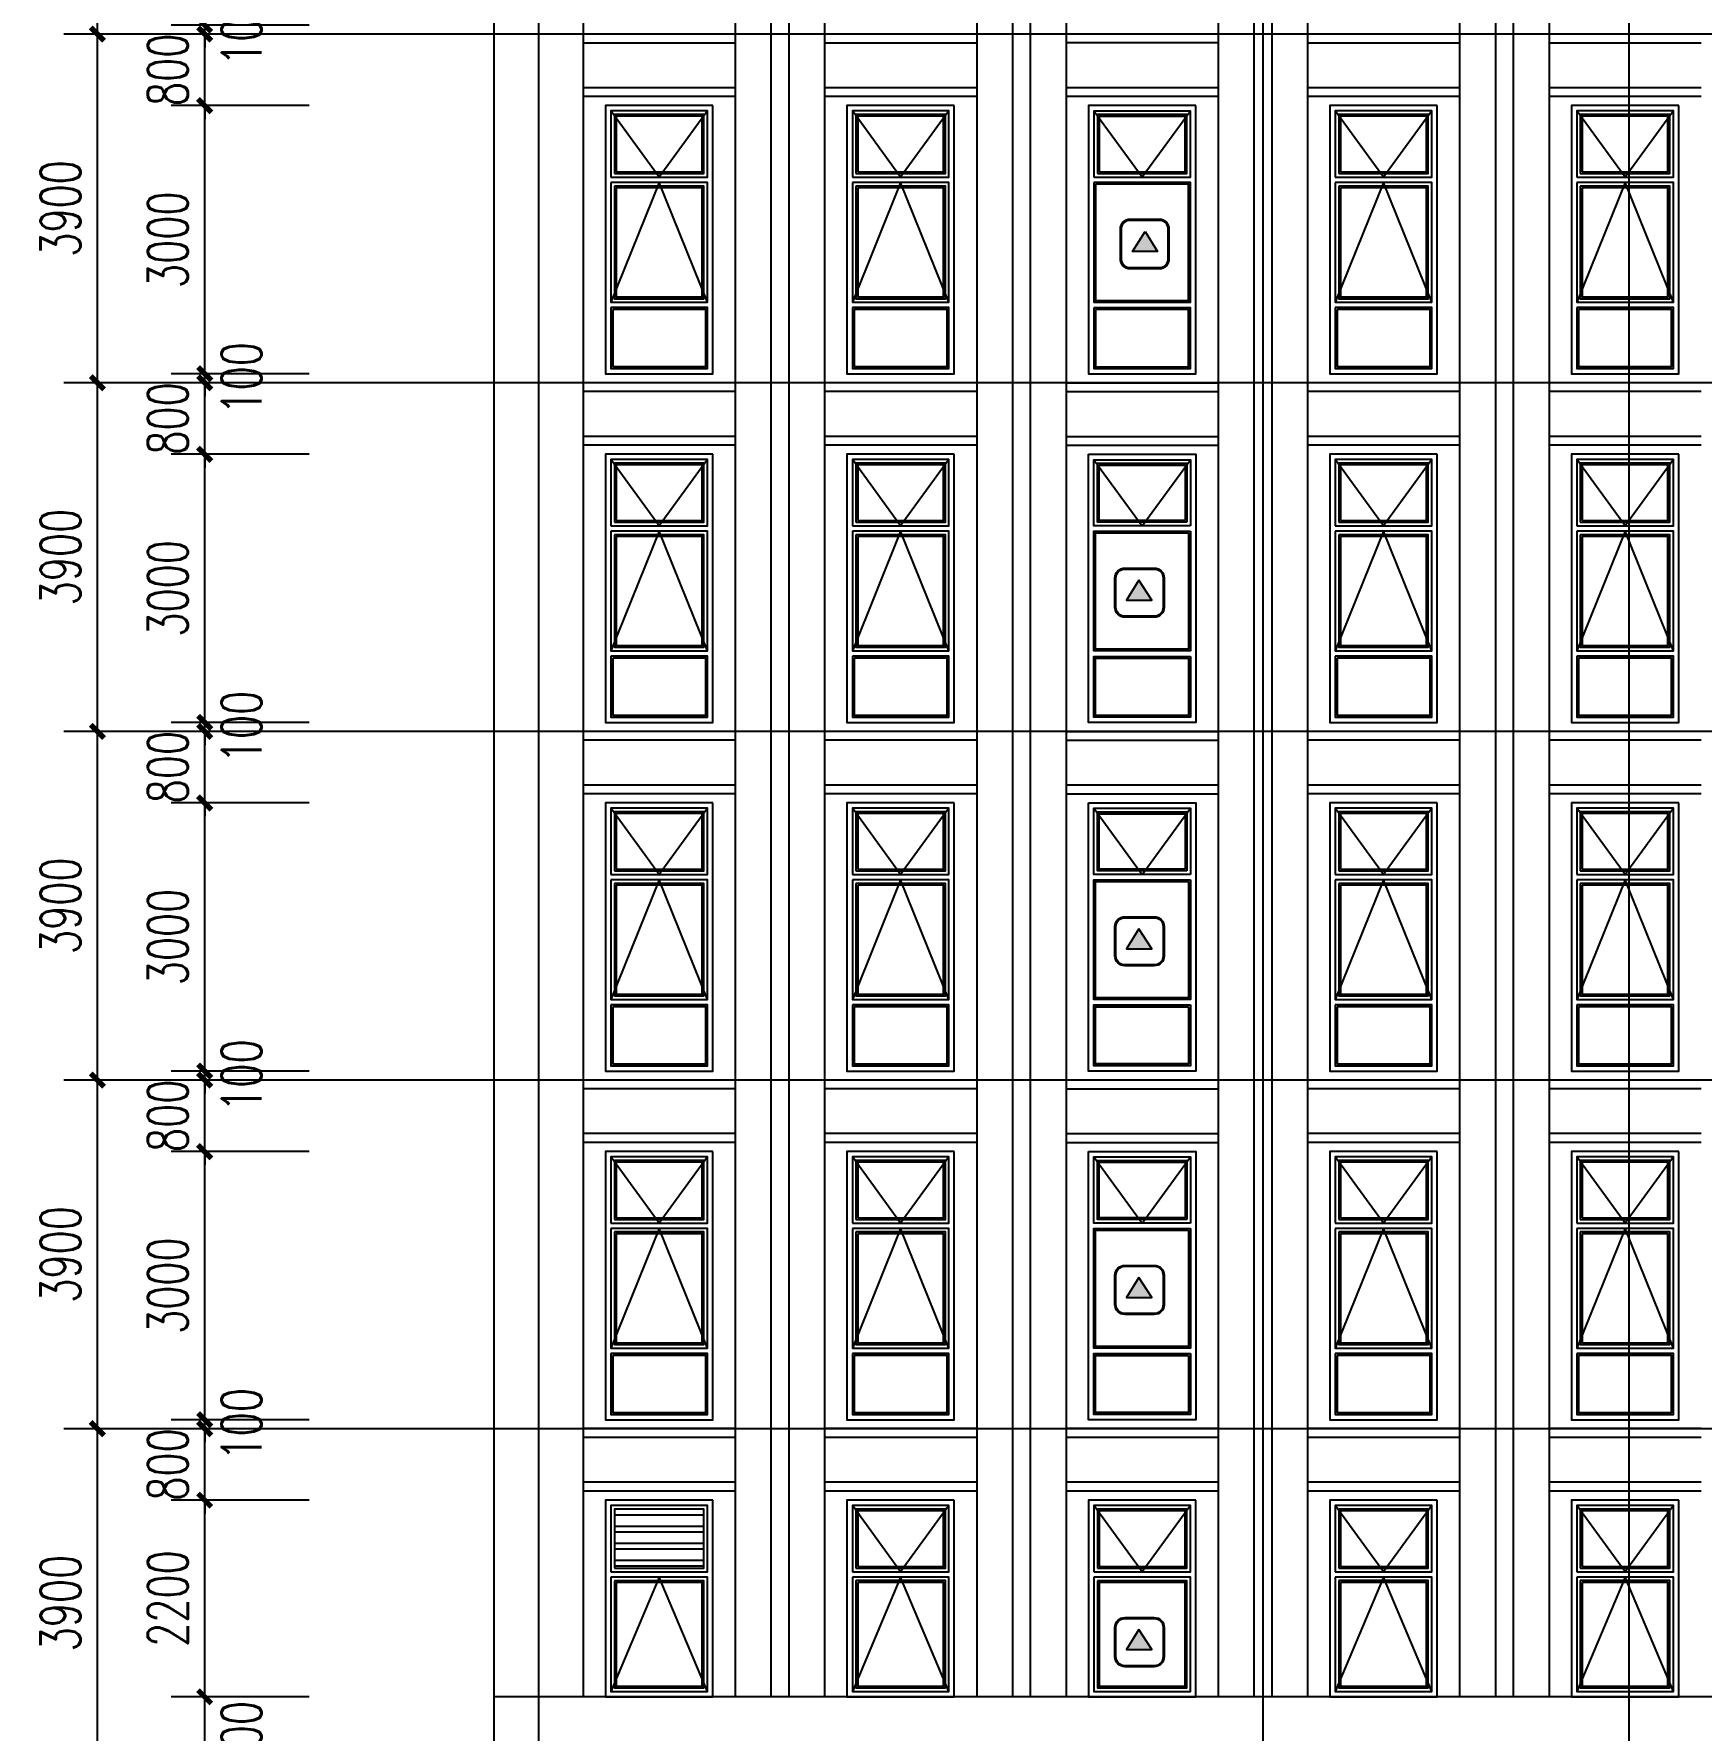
# Model space of a CAD drawing. Extents: x 1738711 to 2346805, y 1189731 to 2516152.
# Drawn here: x 2156531 to 2175172, y 1981268 to 2000241 of the extents above; entities that cross this region are included whole.
import ezdxf

# ---------------------------------------------------------------- set-up
doc = ezdxf.new("R2010")
doc.units = 0
doc.header["$LTSCALE"] = 1000
doc.header["$MEASUREMENT"] = 0
doc.linetypes.add('复件 140224通州运河二期售楼部条件图_t3$0$X-ME SHAFT SH$0$X-B2$0$WATER_LINE', pattern=[0])
for name, color, linetype in [('2', 41, 'Continuous'), ('A-Detl-Thin', 1, 'Continuous'), ('DIM_IDEN', 3, 'Continuous'), ('DOTE', 1, 'Continuous'), ('PUB_DIM', 3, 'Continuous'), ('WINDOW', 144, 'Continuous'), ('看线', 8, 'Continuous')]:
    doc.layers.add(name, color=color, linetype=linetype)
doc.layers.add('_0', color=7, linetype='Continuous', lineweight=25)
doc.styles.add('_TCH_DIM_T3', font='SIMPLEX', dxfattribs={"width": 0.705882, "bigfont": 'GBCBIG'})
doc.dimstyles.new('_TCH_ARCH&&150', dxfattribs={"dimtxt": 446.25, "dimasz": 150, "dimexe": 375, "dimexo": 450, "dimgap": 189.375, "dimtad": 1, "dimdec": 0, "dimzin": 0, "dimdsep": 46, "dimtxsty": '_TCH_DIM_T3', "dimblk": 'ARCHTICK', "dimcen": 0.09, "dimclrt": 7, "dimazin": 2, "dimtfac": 1, "dimtdec": 0, "dimtix": 1, "dimtmove": 2, "dimatfit": 3, "dimfxl": 1, "dimtolj": 1, "dimtzin": 0, "dimarcsym": 0})

# ---------------------------------------------------------------- blocks, each defined once
blk = doc.blocks.new('heraherahera')
at = {"layer": '2'}
for p, q in [((1974692, 1495620), (1974692, 1491720)), ((1975092, 1495620), (1975092, 1491720)), ((1975292, 1495620), (1975292, 1491720)), ((1975692, 1495620), (1975692, 1491720))]:
    blk.add_line(p, q, dxfattribs=at)
blk = doc.blocks.new('hgerahgerahre')
at = {"layer": 'WINDOW', "color": 4, "linetype": '复件 140224通州运河二期售楼部条件图_t3$0$X-ME SHAFT SH$0$X-B2$0$WATER_LINE'}
blk.add_lwpolyline([(1975942, 1494820), (1977142, 1494820), (1977142, 1491820), (1975942, 1491820)], close=True, dxfattribs=at)
at = {"layer": 'WINDOW', "linetype": '复件 140224通州运河二期售楼部条件图_t3$0$X-ME SHAFT SH$0$X-B2$0$WATER_LINE'}
for points in [[(1977082, 1494020), (1976002, 1494020), (1976002, 1494760), (1977082, 1494760), (1977082, 1494020)], [(1977082, 1493960), (1977082, 1492620), (1976002, 1492620), (1976002, 1493960), (1977082, 1493960)], [(1977082, 1492560), (1977082, 1491880), (1976002, 1491880), (1976002, 1492560), (1977082, 1492560)]]:
    blk.add_lwpolyline(points, dxfattribs=at)
for points in [[(1977042, 1494060), (1976042, 1494060), (1976042, 1494720), (1977042, 1494720)], [(1977022, 1494080), (1976062, 1494080), (1976062, 1494700), (1977022, 1494700)], [(1977042, 1493920), (1977042, 1492660), (1976042, 1492660), (1976042, 1493920)], [(1977022, 1493900), (1977022, 1492680), (1976062, 1492680), (1976062, 1493900)], [(1977062, 1492540), (1977062, 1491900), (1976022, 1491900), (1976022, 1492540)]]:
    blk.add_lwpolyline(points, close=True, dxfattribs=at)
at = {"layer": '看线'}
for points in [[(1976002, 1494760), (1976542, 1494020), (1977082, 1494760)], [(1976002, 1492620), (1976542, 1493960), (1977082, 1492620)]]:
    blk.add_lwpolyline(points, dxfattribs=at)
blk = doc.blocks.new('heraheraherah')
at = {"layer": '2'}
for p, q in [((1975692, 1495620), (1977392, 1495620)), ((1975692, 1495520), (1977392, 1495520)), ((1975692, 1495020), (1977392, 1495020)), ((1975692, 1494920), (1977392, 1494920))]:
    blk.add_line(p, q, dxfattribs=at)
blk = doc.blocks.new('jrthreahreah')
at = {"layer": '_0'}
for name in ['heraheraherah', 'hgerahgerahre']:
    blk.add_blockref(name, (0, 0), dxfattribs=at)
blk = doc.blocks.new('hgerahaerhreh')
at = {"layer": '2'}
for p, q in [((1950392, 1480020), (1950392, 1477020)), ((1950792, 1480020), (1950792, 1477020)), ((1950992, 1480020), (1950992, 1477020)), ((1951392, 1480020), (1951392, 1477020))]:
    blk.add_line(p, q, dxfattribs=at)
blk = doc.blocks.new('herahreahreh')
at = {"layer": 'WINDOW', "color": 4, "linetype": '复件 140224通州运河二期售楼部条件图_t3$0$X-ME SHAFT SH$0$X-B2$0$WATER_LINE'}
blk.add_lwpolyline([(1943542, 1479020), (1944742, 1479020), (1944742, 1476820), (1943542, 1476820)], close=True, dxfattribs=at)
at = {"layer": 'WINDOW', "linetype": '复件 140224通州运河二期售楼部条件图_t3$0$X-ME SHAFT SH$0$X-B2$0$WATER_LINE'}
for points in [[(1944682, 1478220), (1943602, 1478220), (1943602, 1478960), (1944682, 1478960), (1944682, 1478220)], [(1944682, 1478160), (1944682, 1476880), (1943602, 1476880), (1943602, 1478160), (1944682, 1478160)]]:
    blk.add_lwpolyline(points, dxfattribs=at)
for points in [[(1944642, 1478260), (1943642, 1478260), (1943642, 1478920), (1944642, 1478920)], [(1944622, 1478280), (1943662, 1478280), (1943662, 1478900), (1944622, 1478900)], [(1944642, 1478120), (1944642, 1476920), (1943642, 1476920), (1943642, 1478120)], [(1944622, 1478100), (1944622, 1476940), (1943662, 1476940), (1943662, 1478100)]]:
    blk.add_lwpolyline(points, close=True, dxfattribs=at)
at = {"layer": '看线'}
for points in [[(1943602, 1478960), (1944142, 1478220), (1944682, 1478960)], [(1943602, 1476880), (1944142, 1478160), (1944682, 1476880)]]:
    blk.add_lwpolyline(points, dxfattribs=at)
blk = doc.blocks.new('herahreahre')
at = {"layer": '_0'}
for name, p in [('heraheraherah', (-32400, -15600)), ('herahreahreh', (0, 200))]:
    blk.add_blockref(name, p, dxfattribs=at)
blk = doc.blocks.new('44444')
at = {"layer": 'A-Detl-Thin'}
h = blk.add_hatch(color=1, dxfattribs=at)
h.dxf.hatch_style = 1
h.paths.add_polyline_path([(4501249, -50474), (4501124, -50678), (4501380, -50678)])
for points in [[(4501005, -50752), (4501005, -50452, -0.414214), (4501105, -50352), (4501405, -50352, -0.414214), (4501505, -50452), (4501505, -50752, -0.414214), (4501405, -50852), (4501105, -50852, -0.414214)], [(4501015, -50752), (4501015, -50452, -0.414214), (4501105, -50362), (4501405, -50362, -0.414214), (4501495, -50452), (4501495, -50752, -0.414214), (4501405, -50842), (4501105, -50842, -0.414214)]]:
    blk.add_lwpolyline(points, format="xyb", close=True, dxfattribs=at)
blk.add_lwpolyline([(4501249, -50474), (4501124, -50678), (4501380, -50678)], close=True, dxfattribs=at)
blk = doc.blocks.new('herahaerhre')
at = {"layer": 'WINDOW', "color": 4}
blk.add_lwpolyline([(2189022, 1988401), (2190222, 1988401), (2190222, 1985401), (2189022, 1985401)], close=True, dxfattribs=at)
at = {"layer": 'WINDOW'}
for points in [[(2190162, 1987601), (2189082, 1987601), (2189082, 1988341), (2190162, 1988341), (2190162, 1987601)], [(2190162, 1987541), (2190162, 1986201), (2189082, 1986201), (2189082, 1987541), (2190162, 1987541)], [(2190162, 1986141), (2190162, 1985461), (2189082, 1985461), (2189082, 1986141), (2190162, 1986141)]]:
    blk.add_lwpolyline(points, dxfattribs=at)
for points in [[(2190122, 1987641), (2189122, 1987641), (2189122, 1988301), (2190122, 1988301)], [(2190102, 1987661), (2189142, 1987661), (2189142, 1988281), (2190102, 1988281)], [(2190142, 1987521), (2190142, 1986221), (2189102, 1986221), (2189102, 1987521)], [(2190142, 1986121), (2190142, 1985481), (2189102, 1985481), (2189102, 1986121)]]:
    blk.add_lwpolyline(points, close=True, dxfattribs=at)
at = {"layer": '看线'}
blk.add_lwpolyline([(2189082, 1988341), (2189622, 1987601), (2190162, 1988341)], dxfattribs=at)
at = {"color": 6, "xscale": 1.1, "yscale": 1.1, "zscale": 1.1}
blk.add_blockref('44444', (-2761787, 2042516), dxfattribs=at)
blk = doc.blocks.new('heraheraherhe')
at = {"layer": '_0'}
for name, p in [('heraheraherah', (213080, 493582)), ('herahaerhre', (0, 0))]:
    blk.add_blockref(name, p, dxfattribs=at)
blk = doc.blocks.new('hreahreahreh')
at = {"layer": '看线'}
h = blk.add_hatch(dxfattribs=at)
h.set_pattern_fill('ANSI32', color=256, scale=40, angle=135, style=0)
h.set_pattern_definition([(180, (0, 0), (-1e-14, -190.5), []), (180, (-63.5, 63.5), (-1e-14, -190.5), [])])
h.paths.add_polyline_path([(2163022, 1883979), (2164022, 1883979), (2164022, 1884639), (2163022, 1884639)])
at = {"layer": 'WINDOW', "color": 4, "linetype": '复件 140224通州运河二期售楼部条件图_t3$0$X-ME SHAFT SH$0$X-B2$0$WATER_LINE'}
blk.add_lwpolyline([(2164122, 1884739), (2162922, 1884739), (2162922, 1882539), (2164122, 1882539)], close=True, dxfattribs=at)
at = {"layer": 'WINDOW', "linetype": '复件 140224通州运河二期售楼部条件图_t3$0$X-ME SHAFT SH$0$X-B2$0$WATER_LINE'}
for points in [[(2162982, 1883939), (2164062, 1883939), (2164062, 1884679), (2162982, 1884679), (2162982, 1883939)], [(2162982, 1883879), (2162982, 1882599), (2164062, 1882599), (2164062, 1883879), (2162982, 1883879)]]:
    blk.add_lwpolyline(points, dxfattribs=at)
for points in [[(2163022, 1883979), (2164022, 1883979), (2164022, 1884639), (2163022, 1884639)], [(2163022, 1883839), (2163022, 1882639), (2164022, 1882639), (2164022, 1883839)], [(2163042, 1883819), (2163042, 1882659), (2164002, 1882659), (2164002, 1883819)]]:
    blk.add_lwpolyline(points, close=True, dxfattribs=at)
at = {"layer": '看线'}
blk.add_lwpolyline([(2164062, 1882599), (2163522, 1883879), (2162982, 1882599)], dxfattribs=at)
blk = doc.blocks.new('herahrehre')
at = {"layer": 'WINDOW', "color": 4, "linetype": '复件 140224通州运河二期售楼部条件图_t3$0$X-ME SHAFT SH$0$X-B2$0$WATER_LINE'}
blk.add_lwpolyline([(2169522, 1884739), (2168322, 1884739), (2168322, 1882539), (2169522, 1882539)], close=True, dxfattribs=at)
at = {"layer": 'WINDOW', "linetype": '复件 140224通州运河二期售楼部条件图_t3$0$X-ME SHAFT SH$0$X-B2$0$WATER_LINE'}
for points in [[(2168382, 1883939), (2169462, 1883939), (2169462, 1884679), (2168382, 1884679), (2168382, 1883939)], [(2168382, 1883879), (2168382, 1882599), (2169462, 1882599), (2169462, 1883879), (2168382, 1883879)]]:
    blk.add_lwpolyline(points, dxfattribs=at)
for points in [[(2168422, 1883979), (2169422, 1883979), (2169422, 1884639), (2168422, 1884639)], [(2168442, 1883999), (2169402, 1883999), (2169402, 1884619), (2168442, 1884619)], [(2168422, 1883839), (2168422, 1882639), (2169422, 1882639), (2169422, 1883839)], [(2168442, 1883819), (2168442, 1882659), (2169402, 1882659), (2169402, 1883819)]]:
    blk.add_lwpolyline(points, close=True, dxfattribs=at)
at = {"layer": '看线'}
blk.add_lwpolyline([(2169462, 1884679), (2168922, 1883939), (2168382, 1884679)], dxfattribs=at)
at = {"color": 6, "xscale": 1.1, "yscale": 1.1, "zscale": 1.1}
blk.add_blockref('44444', (-2782487, 1938814), dxfattribs=at)
blk = doc.blocks.new('_ArchTick')
at = {"color": 0, "linetype": 'ByBlock', "const_width": 0.4}
blk.add_lwpolyline([(-0.5, -0.5), (0.5, 0.5)], dxfattribs=at)
blk = doc.blocks.new('*D3154')
at = {"layer": 'Defpoints', "color": 0, "transparency": 16777216}
for p in [(2158440, 1981639), (2160059, 1981639), (2160059, 1980739)]:
    blk.add_point(p, dxfattribs=at)
at = {"layer": 'PUB_DIM', "color": 0, "lineweight": -2, "transparency": 16777216}
for p, q in [((2159609, 1981639), (2158065, 1981639)), ((2158440, 1980739), (2158440, 1981639)), ((2159609, 1980739), (2158065, 1980739))]:
    blk.add_line(p, q, dxfattribs=at)
at = {"layer": 'PUB_DIM', "color": 0, "lineweight": -2, "transparency": 16777216, "xscale": 150, "yscale": 150, "zscale": 150}
for p, rotation in [((2158440, 1981639), 90), ((2158440, 1980739), 270)]:
    blk.add_blockref('_ArchTick', p, dxfattribs=dict(at, rotation=rotation))
at = {"layer": 'PUB_DIM', "color": 7, "transparency": 16777216, "insert": (2158852, 1981189), "char_height": 446.2, "attachment_point": 5, "rotation": 90, "style": '_TCH_DIM_T3'}
blk.add_mtext('\\A1;900', dxfattribs=at)
blk = doc.blocks.new('*D3155')
at = {"layer": 'Defpoints', "color": 0, "transparency": 16777216}
for p in [(2158440, 1983839), (2160059, 1983839), (2160059, 1981639)]:
    blk.add_point(p, dxfattribs=at)
at = {"layer": 'PUB_DIM', "color": 0, "lineweight": -2, "transparency": 16777216}
for p, q in [((2159609, 1983839), (2158065, 1983839)), ((2158440, 1981639), (2158440, 1983839)), ((2159609, 1981639), (2158065, 1981639))]:
    blk.add_line(p, q, dxfattribs=at)
at = {"layer": 'PUB_DIM', "color": 0, "lineweight": -2, "transparency": 16777216, "xscale": 150, "yscale": 150, "zscale": 150}
for p, rotation in [((2158440, 1983839), 90), ((2158440, 1981639), 270)]:
    blk.add_blockref('_ArchTick', p, dxfattribs=dict(at, rotation=rotation))
at = {"layer": 'PUB_DIM', "color": 7, "transparency": 16777216, "insert": (2158027, 1982739), "char_height": 446.2, "attachment_point": 5, "rotation": 90, "style": '_TCH_DIM_T3'}
blk.add_mtext('\\A1;2200', dxfattribs=at)
blk = doc.blocks.new('*D3156')
at = {"layer": 'Defpoints', "color": 0, "transparency": 16777216}
for p in [(2158440, 1984639), (2160059, 1984639), (2160059, 1983839)]:
    blk.add_point(p, dxfattribs=at)
at = {"layer": 'PUB_DIM', "color": 0, "lineweight": -2, "transparency": 16777216}
for p, q in [((2158440, 1984639), (2158440, 1984789)), ((2159609, 1984639), (2158065, 1984639)), ((2158440, 1983839), (2158440, 1984639)), ((2159609, 1983839), (2158065, 1983839)), ((2158440, 1983839), (2158440, 1983689))]:
    blk.add_line(p, q, dxfattribs=at)
at = {"layer": 'PUB_DIM', "color": 0, "lineweight": -2, "transparency": 16777216, "xscale": 150, "yscale": 150, "zscale": 150}
for p, rotation in [((2158440, 1984639), 270), ((2158440, 1983839), 90)]:
    blk.add_blockref('_ArchTick', p, dxfattribs=dict(at, rotation=rotation))
at = {"layer": 'PUB_DIM', "color": 7, "transparency": 16777216, "insert": (2158027, 1984239), "char_height": 446.2, "attachment_point": 5, "rotation": 90, "style": '_TCH_DIM_T3'}
blk.add_mtext('\\A1;800', dxfattribs=at)
blk = doc.blocks.new('*D3157')
at = {"layer": 'Defpoints', "color": 0, "transparency": 16777216}
for p in [(2158440, 1984739), (2160059, 1984739), (2160059, 1984639)]:
    blk.add_point(p, dxfattribs=at)
at = {"layer": 'PUB_DIM', "color": 0, "lineweight": -2, "transparency": 16777216}
for p, q in [((2158440, 1984739), (2158440, 1984889)), ((2159609, 1984739), (2158065, 1984739)), ((2159609, 1984639), (2158065, 1984639)), ((2158440, 1984639), (2158440, 1984739)), ((2158440, 1984639), (2158440, 1984489))]:
    blk.add_line(p, q, dxfattribs=at)
at = {"layer": 'PUB_DIM', "color": 0, "lineweight": -2, "transparency": 16777216, "xscale": 150, "yscale": 150, "zscale": 150}
for p, rotation in [((2158440, 1984739), 270), ((2158440, 1984639), 90)]:
    blk.add_blockref('_ArchTick', p, dxfattribs=dict(at, rotation=rotation))
at = {"layer": 'PUB_DIM', "color": 7, "transparency": 16777216, "insert": (2158852, 1984689), "char_height": 446.2, "attachment_point": 5, "rotation": 90, "style": '_TCH_DIM_T3'}
blk.add_mtext('\\A1;100', dxfattribs=at)
blk = doc.blocks.new('*D3158')
at = {"layer": 'Defpoints', "color": 0, "transparency": 16777216}
for p in [(2158440, 1987739), (2160059, 1987739), (2160059, 1984739)]:
    blk.add_point(p, dxfattribs=at)
at = {"layer": 'PUB_DIM', "color": 0, "lineweight": -2, "transparency": 16777216}
for p, q in [((2159609, 1987739), (2158065, 1987739)), ((2158440, 1984739), (2158440, 1987739)), ((2159609, 1984739), (2158065, 1984739))]:
    blk.add_line(p, q, dxfattribs=at)
at = {"layer": 'PUB_DIM', "color": 0, "lineweight": -2, "transparency": 16777216, "xscale": 150, "yscale": 150, "zscale": 150}
for p, rotation in [((2158440, 1987739), 90), ((2158440, 1984739), 270)]:
    blk.add_blockref('_ArchTick', p, dxfattribs=dict(at, rotation=rotation))
at = {"layer": 'PUB_DIM', "color": 7, "transparency": 16777216, "insert": (2158027, 1986239), "char_height": 446.2, "attachment_point": 5, "rotation": 90, "style": '_TCH_DIM_T3'}
blk.add_mtext('\\A1;3000', dxfattribs=at)
blk = doc.blocks.new('*D3159')
at = {"layer": 'Defpoints', "color": 0, "transparency": 16777216}
for p in [(2158440, 1988539), (2160059, 1988539), (2160059, 1987739)]:
    blk.add_point(p, dxfattribs=at)
at = {"layer": 'PUB_DIM', "color": 0, "lineweight": -2, "transparency": 16777216}
for p, q in [((2158440, 1988539), (2158440, 1988689)), ((2159609, 1988539), (2158065, 1988539)), ((2158440, 1987739), (2158440, 1988539)), ((2159609, 1987739), (2158065, 1987739)), ((2158440, 1987739), (2158440, 1987589))]:
    blk.add_line(p, q, dxfattribs=at)
at = {"layer": 'PUB_DIM', "color": 0, "lineweight": -2, "transparency": 16777216, "xscale": 150, "yscale": 150, "zscale": 150}
for p, rotation in [((2158440, 1988539), 270), ((2158440, 1987739), 90)]:
    blk.add_blockref('_ArchTick', p, dxfattribs=dict(at, rotation=rotation))
at = {"layer": 'PUB_DIM', "color": 7, "transparency": 16777216, "insert": (2158027, 1988139), "char_height": 446.2, "attachment_point": 5, "rotation": 90, "style": '_TCH_DIM_T3'}
blk.add_mtext('\\A1;800', dxfattribs=at)
blk = doc.blocks.new('*D3160')
at = {"layer": 'Defpoints', "color": 0, "transparency": 16777216}
for p in [(2158440, 1988639), (2160059, 1988639), (2160059, 1988539)]:
    blk.add_point(p, dxfattribs=at)
at = {"layer": 'PUB_DIM', "color": 0, "lineweight": -2, "transparency": 16777216}
for p, q in [((2158440, 1988639), (2158440, 1988789)), ((2159609, 1988639), (2158065, 1988639)), ((2158440, 1988539), (2158440, 1988639)), ((2159609, 1988539), (2158065, 1988539)), ((2158440, 1988539), (2158440, 1988389))]:
    blk.add_line(p, q, dxfattribs=at)
at = {"layer": 'PUB_DIM', "color": 0, "lineweight": -2, "transparency": 16777216, "xscale": 150, "yscale": 150, "zscale": 150}
for p, rotation in [((2158440, 1988639), 270), ((2158440, 1988539), 90)]:
    blk.add_blockref('_ArchTick', p, dxfattribs=dict(at, rotation=rotation))
at = {"layer": 'PUB_DIM', "color": 7, "transparency": 16777216, "insert": (2158852, 1988589), "char_height": 446.2, "attachment_point": 5, "rotation": 90, "style": '_TCH_DIM_T3'}
blk.add_mtext('\\A1;100', dxfattribs=at)
blk = doc.blocks.new('*D3161')
at = {"layer": 'Defpoints', "color": 0, "transparency": 16777216}
for p in [(2158440, 1991639), (2160059, 1991639), (2160059, 1988639)]:
    blk.add_point(p, dxfattribs=at)
at = {"layer": 'PUB_DIM', "color": 0, "lineweight": -2, "transparency": 16777216}
for p, q in [((2159609, 1991639), (2158065, 1991639)), ((2158440, 1988639), (2158440, 1991639)), ((2159609, 1988639), (2158065, 1988639))]:
    blk.add_line(p, q, dxfattribs=at)
at = {"layer": 'PUB_DIM', "color": 0, "lineweight": -2, "transparency": 16777216, "xscale": 150, "yscale": 150, "zscale": 150}
for p, rotation in [((2158440, 1991639), 90), ((2158440, 1988639), 270)]:
    blk.add_blockref('_ArchTick', p, dxfattribs=dict(at, rotation=rotation))
at = {"layer": 'PUB_DIM', "color": 7, "transparency": 16777216, "insert": (2158027, 1990139), "char_height": 446.2, "attachment_point": 5, "rotation": 90, "style": '_TCH_DIM_T3'}
blk.add_mtext('\\A1;3000', dxfattribs=at)
blk = doc.blocks.new('*D3162')
at = {"layer": 'Defpoints', "color": 0, "transparency": 16777216}
for p in [(2158440, 1992439), (2160059, 1992439), (2160059, 1991639)]:
    blk.add_point(p, dxfattribs=at)
at = {"layer": 'PUB_DIM', "color": 0, "lineweight": -2, "transparency": 16777216}
for p, q in [((2158440, 1992439), (2158440, 1992589)), ((2159609, 1992439), (2158065, 1992439)), ((2158440, 1991639), (2158440, 1992439)), ((2159609, 1991639), (2158065, 1991639)), ((2158440, 1991639), (2158440, 1991489))]:
    blk.add_line(p, q, dxfattribs=at)
at = {"layer": 'PUB_DIM', "color": 0, "lineweight": -2, "transparency": 16777216, "xscale": 150, "yscale": 150, "zscale": 150}
for p, rotation in [((2158440, 1992439), 270), ((2158440, 1991639), 90)]:
    blk.add_blockref('_ArchTick', p, dxfattribs=dict(at, rotation=rotation))
at = {"layer": 'PUB_DIM', "color": 7, "transparency": 16777216, "insert": (2158027, 1992039), "char_height": 446.2, "attachment_point": 5, "rotation": 90, "style": '_TCH_DIM_T3'}
blk.add_mtext('\\A1;800', dxfattribs=at)
blk = doc.blocks.new('*D3163')
at = {"layer": 'Defpoints', "color": 0, "transparency": 16777216}
for p in [(2158440, 1992539), (2160059, 1992539), (2160059, 1992439)]:
    blk.add_point(p, dxfattribs=at)
at = {"layer": 'PUB_DIM', "color": 0, "lineweight": -2, "transparency": 16777216}
for p, q in [((2158440, 1992539), (2158440, 1992689)), ((2159609, 1992539), (2158065, 1992539)), ((2159609, 1992439), (2158065, 1992439)), ((2158440, 1992439), (2158440, 1992539)), ((2158440, 1992439), (2158440, 1992289))]:
    blk.add_line(p, q, dxfattribs=at)
at = {"layer": 'PUB_DIM', "color": 0, "lineweight": -2, "transparency": 16777216, "xscale": 150, "yscale": 150, "zscale": 150}
for p, rotation in [((2158440, 1992539), 270), ((2158440, 1992439), 90)]:
    blk.add_blockref('_ArchTick', p, dxfattribs=dict(at, rotation=rotation))
at = {"layer": 'PUB_DIM', "color": 7, "transparency": 16777216, "insert": (2158852, 1992489), "char_height": 446.2, "attachment_point": 5, "rotation": 90, "style": '_TCH_DIM_T3'}
blk.add_mtext('\\A1;100', dxfattribs=at)
blk = doc.blocks.new('*D3164')
at = {"layer": 'Defpoints', "color": 0, "transparency": 16777216}
for p in [(2158440, 1995539), (2160059, 1995539), (2160059, 1992539)]:
    blk.add_point(p, dxfattribs=at)
at = {"layer": 'PUB_DIM', "color": 0, "lineweight": -2, "transparency": 16777216}
for p, q in [((2159609, 1995539), (2158065, 1995539)), ((2158440, 1992539), (2158440, 1995539)), ((2159609, 1992539), (2158065, 1992539))]:
    blk.add_line(p, q, dxfattribs=at)
at = {"layer": 'PUB_DIM', "color": 0, "lineweight": -2, "transparency": 16777216, "xscale": 150, "yscale": 150, "zscale": 150}
for p, rotation in [((2158440, 1995539), 90), ((2158440, 1992539), 270)]:
    blk.add_blockref('_ArchTick', p, dxfattribs=dict(at, rotation=rotation))
at = {"layer": 'PUB_DIM', "color": 7, "transparency": 16777216, "insert": (2158027, 1994039), "char_height": 446.2, "attachment_point": 5, "rotation": 90, "style": '_TCH_DIM_T3'}
blk.add_mtext('\\A1;3000', dxfattribs=at)
blk = doc.blocks.new('*D3165')
at = {"layer": 'Defpoints', "color": 0, "transparency": 16777216}
for p in [(2158440, 1996339), (2160059, 1996339), (2160059, 1995539)]:
    blk.add_point(p, dxfattribs=at)
at = {"layer": 'PUB_DIM', "color": 0, "lineweight": -2, "transparency": 16777216}
for p, q in [((2158440, 1996339), (2158440, 1996489)), ((2159609, 1996339), (2158065, 1996339)), ((2158440, 1995539), (2158440, 1996339)), ((2159609, 1995539), (2158065, 1995539)), ((2158440, 1995539), (2158440, 1995389))]:
    blk.add_line(p, q, dxfattribs=at)
at = {"layer": 'PUB_DIM', "color": 0, "lineweight": -2, "transparency": 16777216, "xscale": 150, "yscale": 150, "zscale": 150}
for p, rotation in [((2158440, 1996339), 270), ((2158440, 1995539), 90)]:
    blk.add_blockref('_ArchTick', p, dxfattribs=dict(at, rotation=rotation))
at = {"layer": 'PUB_DIM', "color": 7, "transparency": 16777216, "insert": (2158027, 1995939), "char_height": 446.2, "attachment_point": 5, "rotation": 90, "style": '_TCH_DIM_T3'}
blk.add_mtext('\\A1;800', dxfattribs=at)
blk = doc.blocks.new('*D3166')
at = {"layer": 'Defpoints', "color": 0, "transparency": 16777216}
for p in [(2158440, 1996439), (2160059, 1996439), (2160059, 1996339)]:
    blk.add_point(p, dxfattribs=at)
at = {"layer": 'PUB_DIM', "color": 0, "lineweight": -2, "transparency": 16777216}
for p, q in [((2158440, 1996439), (2158440, 1996589)), ((2159609, 1996439), (2158065, 1996439)), ((2158440, 1996339), (2158440, 1996439)), ((2159609, 1996339), (2158065, 1996339)), ((2158440, 1996339), (2158440, 1996189))]:
    blk.add_line(p, q, dxfattribs=at)
at = {"layer": 'PUB_DIM', "color": 0, "lineweight": -2, "transparency": 16777216, "xscale": 150, "yscale": 150, "zscale": 150}
for p, rotation in [((2158440, 1996439), 270), ((2158440, 1996339), 90)]:
    blk.add_blockref('_ArchTick', p, dxfattribs=dict(at, rotation=rotation))
at = {"layer": 'PUB_DIM', "color": 7, "transparency": 16777216, "insert": (2158852, 1996389), "char_height": 446.2, "attachment_point": 5, "rotation": 90, "style": '_TCH_DIM_T3'}
blk.add_mtext('\\A1;100', dxfattribs=at)
blk = doc.blocks.new('*D3167')
at = {"layer": 'Defpoints', "color": 0, "transparency": 16777216}
for p in [(2158440, 1999439), (2160059, 1999439), (2160059, 1996439)]:
    blk.add_point(p, dxfattribs=at)
at = {"layer": 'PUB_DIM', "color": 0, "lineweight": -2, "transparency": 16777216}
for p, q in [((2159609, 1999439), (2158065, 1999439)), ((2158440, 1996439), (2158440, 1999439)), ((2159609, 1996439), (2158065, 1996439))]:
    blk.add_line(p, q, dxfattribs=at)
at = {"layer": 'PUB_DIM', "color": 0, "lineweight": -2, "transparency": 16777216, "xscale": 150, "yscale": 150, "zscale": 150}
for p, rotation in [((2158440, 1999439), 90), ((2158440, 1996439), 270)]:
    blk.add_blockref('_ArchTick', p, dxfattribs=dict(at, rotation=rotation))
at = {"layer": 'PUB_DIM', "color": 7, "transparency": 16777216, "insert": (2158027, 1997939), "char_height": 446.2, "attachment_point": 5, "rotation": 90, "style": '_TCH_DIM_T3'}
blk.add_mtext('\\A1;3000', dxfattribs=at)
blk = doc.blocks.new('*D3168')
at = {"layer": 'Defpoints', "color": 0, "transparency": 16777216}
for p in [(2158440, 2000239), (2160059, 2000239), (2160059, 1999439)]:
    blk.add_point(p, dxfattribs=at)
at = {"layer": 'PUB_DIM', "color": 0, "lineweight": -2, "transparency": 16777216}
for p, q in [((2158440, 2000239), (2158440, 2000389)), ((2159609, 2000239), (2158065, 2000239)), ((2158440, 1999439), (2158440, 2000239)), ((2159609, 1999439), (2158065, 1999439)), ((2158440, 1999439), (2158440, 1999289))]:
    blk.add_line(p, q, dxfattribs=at)
at = {"layer": 'PUB_DIM', "color": 0, "lineweight": -2, "transparency": 16777216, "xscale": 150, "yscale": 150, "zscale": 150}
for p, rotation in [((2158440, 2000239), 270), ((2158440, 1999439), 90)]:
    blk.add_blockref('_ArchTick', p, dxfattribs=dict(at, rotation=rotation))
at = {"layer": 'PUB_DIM', "color": 7, "transparency": 16777216, "insert": (2158027, 1999839), "char_height": 446.2, "attachment_point": 5, "rotation": 90, "style": '_TCH_DIM_T3'}
blk.add_mtext('\\A1;800', dxfattribs=at)
blk = doc.blocks.new('*D3169')
at = {"layer": 'Defpoints', "color": 0, "transparency": 16777216}
for p in [(2158440, 2000339), (2160059, 2000339), (2160059, 2000239)]:
    blk.add_point(p, dxfattribs=at)
at = {"layer": 'PUB_DIM', "color": 0, "lineweight": -2, "transparency": 16777216}
for p, q in [((2159609, 2000339), (2158065, 2000339)), ((2158440, 2000339), (2158440, 2000489)), ((2158440, 2000239), (2158440, 2000339)), ((2159609, 2000239), (2158065, 2000239)), ((2158440, 2000239), (2158440, 2000089))]:
    blk.add_line(p, q, dxfattribs=at)
at = {"layer": 'PUB_DIM', "color": 0, "lineweight": -2, "transparency": 16777216, "xscale": 150, "yscale": 150, "zscale": 150}
for p, rotation in [((2158440, 2000339), 270), ((2158440, 2000239), 90)]:
    blk.add_blockref('_ArchTick', p, dxfattribs=dict(at, rotation=rotation))
at = {"layer": 'PUB_DIM', "color": 7, "transparency": 16777216, "insert": (2158852, 2000289), "char_height": 446.2, "attachment_point": 5, "rotation": 90, "style": '_TCH_DIM_T3'}
blk.add_mtext('\\A1;100', dxfattribs=at)
blk = doc.blocks.new('*D3541')
at = {"layer": 'Defpoints', "color": 0, "transparency": 16777216}
for p in [(2157240, 1984639), (2158859, 1984639), (2158859, 1980739)]:
    blk.add_point(p, dxfattribs=at)
at = {"layer": 'PUB_DIM', "color": 0, "lineweight": -2, "transparency": 16777216}
for p, q in [((2158409, 1984639), (2156865, 1984639)), ((2157240, 1980739), (2157240, 1984639)), ((2158409, 1980739), (2156865, 1980739))]:
    blk.add_line(p, q, dxfattribs=at)
at = {"layer": 'PUB_DIM', "color": 0, "lineweight": -2, "transparency": 16777216, "xscale": 150, "yscale": 150, "zscale": 150}
for p, rotation in [((2157240, 1984639), 90), ((2157240, 1980739), 270)]:
    blk.add_blockref('_ArchTick', p, dxfattribs=dict(at, rotation=rotation))
at = {"layer": 'PUB_DIM', "color": 7, "transparency": 16777216, "insert": (2156827, 1982689), "char_height": 446.2, "attachment_point": 5, "rotation": 90, "style": '_TCH_DIM_T3'}
blk.add_mtext('\\A1;3900', dxfattribs=at)
blk = doc.blocks.new('*D3542')
at = {"layer": 'Defpoints', "color": 0, "transparency": 16777216}
for p in [(2157240, 1988539), (2158859, 1988539), (2158859, 1984639)]:
    blk.add_point(p, dxfattribs=at)
at = {"layer": 'PUB_DIM', "color": 0, "lineweight": -2, "transparency": 16777216}
for p, q in [((2158409, 1988539), (2156865, 1988539)), ((2157240, 1984639), (2157240, 1988539)), ((2158409, 1984639), (2156865, 1984639))]:
    blk.add_line(p, q, dxfattribs=at)
at = {"layer": 'PUB_DIM', "color": 0, "lineweight": -2, "transparency": 16777216, "xscale": 150, "yscale": 150, "zscale": 150}
for p, rotation in [((2157240, 1988539), 90), ((2157240, 1984639), 270)]:
    blk.add_blockref('_ArchTick', p, dxfattribs=dict(at, rotation=rotation))
at = {"layer": 'PUB_DIM', "color": 7, "transparency": 16777216, "insert": (2156827, 1986589), "char_height": 446.2, "attachment_point": 5, "rotation": 90, "style": '_TCH_DIM_T3'}
blk.add_mtext('\\A1;3900', dxfattribs=at)
blk = doc.blocks.new('*D3543')
at = {"layer": 'Defpoints', "color": 0, "transparency": 16777216}
for p in [(2157240, 1992439), (2158859, 1992439), (2158859, 1988539)]:
    blk.add_point(p, dxfattribs=at)
at = {"layer": 'PUB_DIM', "color": 0, "lineweight": -2, "transparency": 16777216}
for p, q in [((2158409, 1992439), (2156865, 1992439)), ((2157240, 1988539), (2157240, 1992439)), ((2158409, 1988539), (2156865, 1988539))]:
    blk.add_line(p, q, dxfattribs=at)
at = {"layer": 'PUB_DIM', "color": 0, "lineweight": -2, "transparency": 16777216, "xscale": 150, "yscale": 150, "zscale": 150}
for p, rotation in [((2157240, 1992439), 90), ((2157240, 1988539), 270)]:
    blk.add_blockref('_ArchTick', p, dxfattribs=dict(at, rotation=rotation))
at = {"layer": 'PUB_DIM', "color": 7, "transparency": 16777216, "insert": (2156827, 1990489), "char_height": 446.2, "attachment_point": 5, "rotation": 90, "style": '_TCH_DIM_T3'}
blk.add_mtext('\\A1;3900', dxfattribs=at)
blk = doc.blocks.new('*D3544')
at = {"layer": 'Defpoints', "color": 0, "transparency": 16777216}
for p in [(2157240, 1996339), (2158859, 1996339), (2158859, 1992439)]:
    blk.add_point(p, dxfattribs=at)
at = {"layer": 'PUB_DIM', "color": 0, "lineweight": -2, "transparency": 16777216}
for p, q in [((2158409, 1996339), (2156865, 1996339)), ((2157240, 1992439), (2157240, 1996339)), ((2158409, 1992439), (2156865, 1992439))]:
    blk.add_line(p, q, dxfattribs=at)
at = {"layer": 'PUB_DIM', "color": 0, "lineweight": -2, "transparency": 16777216, "xscale": 150, "yscale": 150, "zscale": 150}
for p, rotation in [((2157240, 1996339), 90), ((2157240, 1992439), 270)]:
    blk.add_blockref('_ArchTick', p, dxfattribs=dict(at, rotation=rotation))
at = {"layer": 'PUB_DIM', "color": 7, "transparency": 16777216, "insert": (2156827, 1994389), "char_height": 446.2, "attachment_point": 5, "rotation": 90, "style": '_TCH_DIM_T3'}
blk.add_mtext('\\A1;3900', dxfattribs=at)
blk = doc.blocks.new('*D3545')
at = {"layer": 'Defpoints', "color": 0, "transparency": 16777216}
for p in [(2157240, 2000239), (2158859, 2000239), (2158859, 1996339)]:
    blk.add_point(p, dxfattribs=at)
at = {"layer": 'PUB_DIM', "color": 0, "lineweight": -2, "transparency": 16777216}
for p, q in [((2158409, 2000239), (2156865, 2000239)), ((2157240, 1996339), (2157240, 2000239)), ((2158409, 1996339), (2156865, 1996339))]:
    blk.add_line(p, q, dxfattribs=at)
at = {"layer": 'PUB_DIM', "color": 0, "lineweight": -2, "transparency": 16777216, "xscale": 150, "yscale": 150, "zscale": 150}
for p, rotation in [((2157240, 2000239), 90), ((2157240, 1996339), 270)]:
    blk.add_blockref('_ArchTick', p, dxfattribs=dict(at, rotation=rotation))
at = {"layer": 'PUB_DIM', "color": 7, "transparency": 16777216, "insert": (2156827, 1998289), "char_height": 446.2, "attachment_point": 5, "rotation": 90, "style": '_TCH_DIM_T3'}
blk.add_mtext('\\A1;3900', dxfattribs=at)
blk = doc.blocks.new('*D3546')
at = {"layer": 'Defpoints', "color": 0, "transparency": 16777216}
for p in [(2157240, 2004139), (2158859, 2004139), (2158859, 2000239)]:
    blk.add_point(p, dxfattribs=at)
at = {"layer": 'PUB_DIM', "color": 0, "lineweight": -2, "transparency": 16777216}
for p, q in [((2158409, 2004139), (2156865, 2004139)), ((2157240, 2000239), (2157240, 2004139)), ((2158409, 2000239), (2156865, 2000239))]:
    blk.add_line(p, q, dxfattribs=at)
at = {"layer": 'PUB_DIM', "color": 0, "lineweight": -2, "transparency": 16777216, "xscale": 150, "yscale": 150, "zscale": 150}
for p, rotation in [((2157240, 2004139), 90), ((2157240, 2000239), 270)]:
    blk.add_blockref('_ArchTick', p, dxfattribs=dict(at, rotation=rotation))
at = {"layer": 'PUB_DIM', "color": 7, "transparency": 16777216, "insert": (2156827, 2002189), "char_height": 446.2, "attachment_point": 5, "rotation": 90, "style": '_TCH_DIM_T3'}
blk.add_mtext('\\A1;3900', dxfattribs=at)
blk = doc.blocks.new('*D3551')
at = {"layer": 'Defpoints', "color": 0, "transparency": 16777216}
for p in [(2156040, 2018839), (2160059, 2018839), (2160059, 1970539)]:
    blk.add_point(p, dxfattribs=at)
at = {"layer": 'PUB_DIM', "color": 0, "lineweight": -2, "transparency": 16777216}
for p, q in [((2159609, 2018839), (2155665, 2018839)), ((2156040, 1970539), (2156040, 2018839)), ((2159609, 1970539), (2155665, 1970539))]:
    blk.add_line(p, q, dxfattribs=at)
at = {"layer": 'PUB_DIM', "color": 0, "lineweight": -2, "transparency": 16777216, "xscale": 150, "yscale": 150, "zscale": 150}
for p, rotation in [((2156040, 2018839), 90), ((2156040, 1970539), 270)]:
    blk.add_blockref('_ArchTick', p, dxfattribs=dict(at, rotation=rotation))
at = {"layer": 'PUB_DIM', "color": 7, "transparency": 16777216, "insert": (2155627, 1994689), "char_height": 446.2, "attachment_point": 5, "rotation": 90, "style": '_TCH_DIM_T3'}
blk.add_mtext('\\A1;48300', dxfattribs=at)

msp = doc.modelspace()

# ---------------------------------------------------------------- linework, layer by layer
at = {"layer": '2'}
for p, q in [((2161672.2, 2018839.1), (2161672.2, 1970539.1)), ((2162672.3, 2017639.1), (2162672.3, 1981639.1)), ((2219372.3, 1981639.1), (2161672.2, 1981639.1))]:
    msp.add_line(p, q, dxfattribs=at)
at = {"layer": 'DIM_IDEN'}
msp.add_line((2174366.9, 1970085.3), (2174366.9, 2022740.6), dxfattribs=at)
at = {"layer": 'DOTE'}
for p, q in [((2162172.3, 2018839.1), (2162172.3, 1968178.7)), ((2170272.3, 2018839.1), (2170272.3, 1968178.7)), ((2244168, 2000239.1), (2158035.7, 2000239.1)), ((2244168, 1996339.1), (2158035.7, 1996339.1)), ((2244168, 1992439.1), (2158035.7, 1992439.1)), ((2244168, 1988539.1), (2158035.7, 1988539.1)), ((2244168, 1984639.1), (2158035.7, 1984639.1))]:
    msp.add_line(p, q, dxfattribs=at)

# ---------------------------------------------------------------- block references
for name in ['hreahreahreh', 'herahrehre']:
    msp.add_blockref(name, (0, 99100))
at = {"layer": '_0', "extrusion": (0, 0, -1), "zscale": -1}
for name, p in [('heraherahera', (-4140064.2, 508519.4)), ('heraherahera', (-4142764.2, 508519.4)), ('heraherahera', (-4145464.2, 508519.4)), ('heraherahera', (-4148164.2, 508519.4)), ('jrthreahreah', (-4140064.2, 504619.4)), ('heraherahera', (-4140064.2, 504619.4)), ('jrthreahreah', (-4142764.2, 504619.4)), ('heraherahera', (-4142764.2, 504619.4)), ('heraheraherhe', (-4358544.5, 11037.6)), ('heraherahera', (-4145464.2, 504619.4)), ('jrthreahreah', (-4148164.2, 504619.4)), ('heraherahera', (-4148164.2, 504619.4)), ('jrthreahreah', (-4150864.2, 504619.4)), ('heraheraherah', (-4140064.2, 489019.4)), ('heraheraherah', (-4145464.2, 489019.4))]:
    msp.add_blockref(name, p, dxfattribs=at)
at = {"layer": '_0', "xscale": -1}
for name, p in [('jrthreahreah', (4140064.2, 500719.4)), ('heraherahera', (4140064.2, 500719.4)), ('jrthreahreah', (4142764.2, 500719.4)), ('heraherahera', (4142764.2, 500719.4)), ('heraherahera', (4145464.2, 500719.4)), ('jrthreahreah', (4148164.2, 500719.4)), ('heraherahera', (4148164.2, 500719.4)), ('jrthreahreah', (4150864.2, 500719.4)), ('jrthreahreah', (4140064.2, 496819.4)), ('heraherahera', (4140064.2, 496819.4)), ('jrthreahreah', (4142764.2, 496819.4)), ('heraherahera', (4142764.2, 496819.4)), ('heraherahera', (4145464.2, 496819.4)), ('jrthreahreah', (4148164.2, 496819.4)), ('heraherahera', (4148164.2, 496819.4)), ('jrthreahreah', (4150864.2, 496819.4)), ('jrthreahreah', (4140064.2, 492919.4)), ('heraherahera', (4140064.2, 492919.4)), ('jrthreahreah', (4142764.2, 492919.4)), ('heraherahera', (4142764.2, 492919.4)), ('heraherahera', (4145464.2, 492919.4)), ('jrthreahreah', (4148164.2, 492919.4)), ('heraherahera', (4148164.2, 492919.4)), ('jrthreahreah', (4150864.2, 492919.4)), ('hgerahaerhreh', (4115764.2, 504619.4)), ('herahreahre', (4110364.2, 504619.4)), ('hgerahaerhreh', (4118464.2, 504619.4)), ('hgerahaerhreh', (4121164.2, 504619.4)), ('herahreahre', (4115764.2, 504619.4)), ('hgerahaerhreh', (4123864.2, 504619.4)), ('herahreahre', (4118464.2, 504619.4))]:
    msp.add_blockref(name, p, dxfattribs=at)
at = {"layer": '_0'}
for p in [(-20700, 7137.6), (-20700, 3237.6), (-20700, -662.4)]:
    msp.add_blockref('heraheraherhe', p, dxfattribs=at)

# ---------------------------------------------------------------- dimensions: what is measured, and where the dimension line sits
at = {"layer": 'PUB_DIM'}
for p1, p2, distance, picture, middle in [((2160058.9, 1970539.1), (2160058.9, 2018839.1), 4019.1, '*D3551', (2155627.3, 1994689.1)), ((2158858.9, 2000239.1), (2158858.9, 2004139.1), 1619.1, '*D3546', (2156827.3, 2002189.1)), ((2160058.9, 1999439.1), (2160058.9, 2000239.1), 1619.1, '*D3168', (2158027.3, 1999839.1)), ((2158858.9, 1996339.1), (2158858.9, 2000239.1), 1619.1, '*D3545', (2156827.3, 1998289.1)), ((2160058.9, 1996439.1), (2160058.9, 1999439.1), 1619.1, '*D3167', (2158027.3, 1997939.1)), ((2158858.9, 1992439.1), (2158858.9, 1996339.1), 1619.1, '*D3544', (2156827.3, 1994389.1)), ((2160058.9, 1995539.1), (2160058.9, 1996339.1), 1619.1, '*D3165', (2158027.3, 1995939.1)), ((2160058.9, 1992539.1), (2160058.9, 1995539.1), 1619.1, '*D3164', (2158027.3, 1994039.1)), ((2160058.9, 1991639.1), (2160058.9, 1992439.1), 1619.1, '*D3162', (2158027.3, 1992039.1)), ((2158858.9, 1988539.1), (2158858.9, 1992439.1), 1619.1, '*D3543', (2156827.3, 1990489.1)), ((2160058.9, 1988639.1), (2160058.9, 1991639.1), 1619.1, '*D3161', (2158027.3, 1990139.1)), ((2158858.9, 1984639.1), (2158858.9, 1988539.1), 1619.1, '*D3542', (2156827.3, 1986589.1)), ((2160058.9, 1987739.1), (2160058.9, 1988539.1), 1619.1, '*D3159', (2158027.3, 1988139.1)), ((2160058.9, 1984739.1), (2160058.9, 1987739.1), 1619.1, '*D3158', (2158027.3, 1986239.1)), ((2160058.9, 1983839.1), (2160058.9, 1984639.1), 1619.1, '*D3156', (2158027.3, 1984239.1)), ((2158858.9, 1980739.1), (2158858.9, 1984639.1), 1619.1, '*D3541', (2156827.3, 1982689.1)), ((2160058.9, 1981639.1), (2160058.9, 1983839.1), 1619.1, '*D3155', (2158027.3, 1982739.1))]:
    dim = msp.add_aligned_dim(p1=p1, p2=p2, distance=distance, dimstyle='_TCH_ARCH&&150', dxfattribs=at)
    dim.commit()
    dim.dimension.update_dxf_attribs({"geometry": picture, "text_midpoint": middle})
for base, p1, p2, picture, middle in [((2158439.8, 2000339.1), (2160058.9, 2000239.1), (2160058.9, 2000339.1), '*D3169', (2158852.3, 2000289.1)), ((2158439.8, 1996439.1), (2160058.9, 1996339.1), (2160058.9, 1996439.1), '*D3166', (2158852.3, 1996389.1)), ((2158439.8, 1992539.1), (2160058.9, 1992439.1), (2160058.9, 1992539.1), '*D3163', (2158852.3, 1992489.1)), ((2158439.8, 1988639.1), (2160058.9, 1988539.1), (2160058.9, 1988639.1), '*D3160', (2158852.3, 1988589.1)), ((2158439.8, 1984739.1), (2160058.9, 1984639.1), (2160058.9, 1984739.1), '*D3157', (2158852.3, 1984689.1)), ((2158439.8, 1981639.1), (2160058.9, 1980739.1), (2160058.9, 1981639.1), '*D3154', (2158852.3, 1981189.1))]:
    dim = msp.add_linear_dim(base=base, p1=p1, p2=p2, angle=90, dimstyle='_TCH_ARCH&&150', dxfattribs=at)
    dim.commit()
    dim.dimension.update_dxf_attribs({"geometry": picture, "text_midpoint": middle, "dimtype": 129})

doc.saveas('drawing.dxf')
